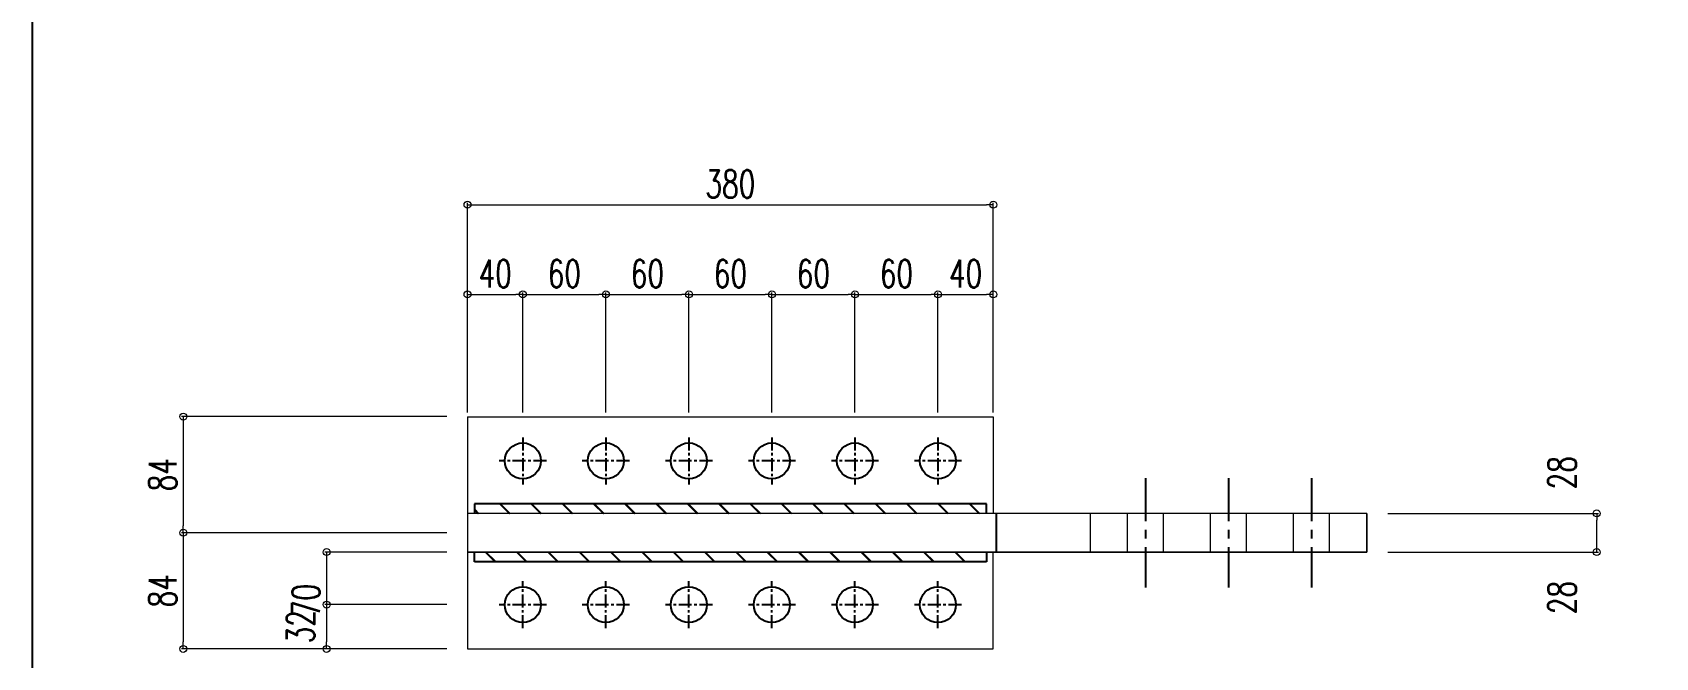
# Model space of a CAD drawing. Header units: millimetres. Extents: x -4568 to 36914, y -114 to 17788.
# Drawn here: x 11272 to 12445, y 14078 to 14530 of the extents above; entities that cross this region are included whole.
import ezdxf

# ---------------------------------------------------------------- set-up
doc = ezdxf.new("R2010")
doc.units = ezdxf.units.MM
doc.header["$LTSCALE"] = 5
for name, pattern in [('ACAD_ISO03W100', [30, 12, -18]), ('CENTER1', [10, 6.25, -1.25, 1.25, -1.25]), ('JIS_08_50', [53, 50, -1.125, 0.75, -1.125])]:
    doc.linetypes.add(name, pattern=pattern)
doc.layers.get('0').update_dxf_attribs({"color": 255})
doc.layers.get('DEFPOINTS').update_dxf_attribs({"color": 255})
for name, color, linetype in [('CENTER', 2, 'JIS_08_50'), ('寸法', 4, 'Continuous'), ('溶接', 241, 'Continuous'), ('補助線', 7, 'ACAD_ISO03W100'), ('金物', 142, 'Continuous')]:
    doc.layers.add(name, color=color, linetype=linetype)
doc.styles.add('KANJI', font='simplex.shx', dxfattribs={"width": 0.7, "bigfont": 'extfont2.shx'})
doc.dimstyles.new('一般寸法-小さめ', dxfattribs={"dimscale": 10, "dimtxt": 2, "dimasz": 0.5, "dimexe": 0.125, "dimexo": 1.5, "dimgap": 0.5, "dimtad": 1, "dimtxsty": 'KANJI', "dimblk": 'ORIGIN', "dimcen": 0, "dimclrd": 256, "dimclre": 256, "dimclrt": 256, "dimadec": 0, "dimazin": 0, "dimtfac": 1, "dimtmove": 2, "dimatfit": 2, "dimfxl": 0, "dimtolj": 2, "dimlwd": 5, "dimlwe": 5, "dimarcsym": 0})
pattern_1 = [(135, (9681.385, 11093.964), (-11.31371, -11.31371), []), (135, (9681.385, 11094.284), (-11.31371, -11.31371), [])]

# ---------------------------------------------------------------- blocks, each defined once
blk = doc.blocks.new('_Origin')
at = {"color": 0, "linetype": 'ByBlock', "lineweight": -2}
blk.add_line((0, 0), (-1, 0), dxfattribs=at)
blk.add_circle((0, 0), 0.5, dxfattribs=at)
blk = doc.blocks.new('*D1160')
at = {"layer": 'DEFPOINTS', "color": 0, "transparency": 16777216}
for p in [(12236.4, 14182), (12402.5, 14182), (12236.4, 14154)]:
    blk.add_point(p, dxfattribs=at)
at = {"layer": '寸法', "lineweight": 5, "transparency": 16777216}
for p, q in [((12251.4, 14182), (12403.8, 14182)), ((12402.5, 14159), (12402.5, 14177)), ((12251.4, 14154), (12403.8, 14154))]:
    blk.add_line(p, q, dxfattribs=at)
at = {"layer": '寸法', "lineweight": 5, "transparency": 16777216, "xscale": 5, "yscale": 5, "zscale": 5}
for p, rotation in [((12402.5, 14182), 90), ((12402.5, 14154), 270)]:
    blk.add_blockref('_Origin', p, dxfattribs=dict(at, rotation=rotation))
at = {"layer": '寸法', "transparency": 16777216, "insert": (12377.5, 14211.4), "char_height": 20, "attachment_point": 5, "rotation": 90, "style": 'KANJI'}
blk.add_mtext('\\A2;28', dxfattribs=at)
blk = doc.blocks.new('*D1142')
at = {"layer": 'DEFPOINTS', "color": 0, "linetype": 'Continuous', "transparency": 16777216}
for p in [(11626.4, 14340.4), (11586.4, 14240), (11626.4, 14240)]:
    blk.add_point(p, dxfattribs=at)
at = {"layer": '寸法', "linetype": 'Continuous', "lineweight": 5, "transparency": 16777216}
for p, q in [((11586.4, 14255), (11586.4, 14341.7)), ((11591.4, 14340.4), (11621.4, 14340.4)), ((11626.4, 14255), (11626.4, 14341.7))]:
    blk.add_line(p, q, dxfattribs=at)
at = {"layer": '寸法', "linetype": 'Continuous', "lineweight": 5, "transparency": 16777216, "xscale": 5, "yscale": 5, "zscale": 5, "rotation": 180}
blk.add_blockref('_Origin', (11586.4, 14340.4), dxfattribs=at)
at = {"layer": '寸法', "linetype": 'Continuous', "lineweight": 5, "transparency": 16777216, "xscale": 5, "yscale": 5, "zscale": 5}
blk.add_blockref('_Origin', (11626.4, 14340.4), dxfattribs=at)
at = {"layer": '寸法', "linetype": 'Continuous', "transparency": 16777216, "insert": (11606.4, 14355.4), "char_height": 20, "attachment_point": 5, "style": 'KANJI'}
blk.add_mtext('\\A2;40', dxfattribs=at)
blk = doc.blocks.new('*D1143')
at = {"layer": 'DEFPOINTS', "color": 0, "linetype": 'Continuous', "transparency": 16777216}
for p in [(11686.4, 14340.4), (11626.4, 14240), (11686.4, 14240)]:
    blk.add_point(p, dxfattribs=at)
at = {"layer": '寸法', "linetype": 'Continuous', "lineweight": 5, "transparency": 16777216}
for p, q in [((11626.4, 14255), (11626.4, 14341.7)), ((11631.4, 14340.4), (11681.4, 14340.4)), ((11686.4, 14255), (11686.4, 14341.7))]:
    blk.add_line(p, q, dxfattribs=at)
at = {"layer": '寸法', "linetype": 'Continuous', "lineweight": 5, "transparency": 16777216, "xscale": 5, "yscale": 5, "zscale": 5, "rotation": 180}
blk.add_blockref('_Origin', (11626.4, 14340.4), dxfattribs=at)
at = {"layer": '寸法', "linetype": 'Continuous', "lineweight": 5, "transparency": 16777216, "xscale": 5, "yscale": 5, "zscale": 5}
blk.add_blockref('_Origin', (11686.4, 14340.4), dxfattribs=at)
at = {"layer": '寸法', "linetype": 'Continuous', "transparency": 16777216, "insert": (11656.4, 14355.4), "char_height": 20, "attachment_point": 5, "style": 'KANJI'}
blk.add_mtext('\\A2;60', dxfattribs=at)
blk = doc.blocks.new('*D1144')
at = {"layer": 'DEFPOINTS', "color": 0, "linetype": 'Continuous', "transparency": 16777216}
for p in [(11746.4, 14340.4), (11686.4, 14240), (11746.4, 14240)]:
    blk.add_point(p, dxfattribs=at)
at = {"layer": '寸法', "linetype": 'Continuous', "lineweight": 5, "transparency": 16777216}
for p, q in [((11686.4, 14255), (11686.4, 14341.7)), ((11691.4, 14340.4), (11741.4, 14340.4)), ((11746.4, 14255), (11746.4, 14341.7))]:
    blk.add_line(p, q, dxfattribs=at)
at = {"layer": '寸法', "linetype": 'Continuous', "lineweight": 5, "transparency": 16777216, "xscale": 5, "yscale": 5, "zscale": 5, "rotation": 180}
blk.add_blockref('_Origin', (11686.4, 14340.4), dxfattribs=at)
at = {"layer": '寸法', "linetype": 'Continuous', "lineweight": 5, "transparency": 16777216, "xscale": 5, "yscale": 5, "zscale": 5}
blk.add_blockref('_Origin', (11746.4, 14340.4), dxfattribs=at)
at = {"layer": '寸法', "linetype": 'Continuous', "transparency": 16777216, "insert": (11716.4, 14355.4), "char_height": 20, "attachment_point": 5, "style": 'KANJI'}
blk.add_mtext('\\A2;60', dxfattribs=at)
blk = doc.blocks.new('*D1145')
at = {"layer": 'DEFPOINTS', "color": 0, "linetype": 'Continuous', "transparency": 16777216}
for p in [(11806.4, 14340.4), (11746.4, 14240), (11806.4, 14240)]:
    blk.add_point(p, dxfattribs=at)
at = {"layer": '寸法', "linetype": 'Continuous', "lineweight": 5, "transparency": 16777216}
for p, q in [((11746.4, 14255), (11746.4, 14341.7)), ((11751.4, 14340.4), (11801.4, 14340.4)), ((11806.4, 14255), (11806.4, 14341.7))]:
    blk.add_line(p, q, dxfattribs=at)
at = {"layer": '寸法', "linetype": 'Continuous', "lineweight": 5, "transparency": 16777216, "xscale": 5, "yscale": 5, "zscale": 5, "rotation": 180}
blk.add_blockref('_Origin', (11746.4, 14340.4), dxfattribs=at)
at = {"layer": '寸法', "linetype": 'Continuous', "lineweight": 5, "transparency": 16777216, "xscale": 5, "yscale": 5, "zscale": 5}
blk.add_blockref('_Origin', (11806.4, 14340.4), dxfattribs=at)
at = {"layer": '寸法', "linetype": 'Continuous', "transparency": 16777216, "insert": (11776.4, 14355.4), "char_height": 20, "attachment_point": 5, "style": 'KANJI'}
blk.add_mtext('\\A2;60', dxfattribs=at)
blk = doc.blocks.new('*D1146')
at = {"layer": 'DEFPOINTS', "color": 0, "linetype": 'Continuous', "transparency": 16777216}
for p in [(11866.4, 14340.4), (11806.4, 14240), (11866.4, 14240)]:
    blk.add_point(p, dxfattribs=at)
at = {"layer": '寸法', "linetype": 'Continuous', "lineweight": 5, "transparency": 16777216}
for p, q in [((11806.4, 14255), (11806.4, 14341.7)), ((11811.4, 14340.4), (11861.4, 14340.4)), ((11866.4, 14255), (11866.4, 14341.7))]:
    blk.add_line(p, q, dxfattribs=at)
at = {"layer": '寸法', "linetype": 'Continuous', "lineweight": 5, "transparency": 16777216, "xscale": 5, "yscale": 5, "zscale": 5, "rotation": 180}
blk.add_blockref('_Origin', (11806.4, 14340.4), dxfattribs=at)
at = {"layer": '寸法', "linetype": 'Continuous', "lineweight": 5, "transparency": 16777216, "xscale": 5, "yscale": 5, "zscale": 5}
blk.add_blockref('_Origin', (11866.4, 14340.4), dxfattribs=at)
at = {"layer": '寸法', "linetype": 'Continuous', "transparency": 16777216, "insert": (11836.4, 14355.4), "char_height": 20, "attachment_point": 5, "style": 'KANJI'}
blk.add_mtext('\\A2;60', dxfattribs=at)
blk = doc.blocks.new('*D1147')
at = {"layer": 'DEFPOINTS', "color": 0, "linetype": 'Continuous', "transparency": 16777216}
for p in [(11926.4, 14340.4), (11866.4, 14240), (11926.4, 14240)]:
    blk.add_point(p, dxfattribs=at)
at = {"layer": '寸法', "linetype": 'Continuous', "lineweight": 5, "transparency": 16777216}
for p, q in [((11866.4, 14255), (11866.4, 14341.7)), ((11871.4, 14340.4), (11921.4, 14340.4)), ((11926.4, 14255), (11926.4, 14341.7))]:
    blk.add_line(p, q, dxfattribs=at)
at = {"layer": '寸法', "linetype": 'Continuous', "lineweight": 5, "transparency": 16777216, "xscale": 5, "yscale": 5, "zscale": 5, "rotation": 180}
blk.add_blockref('_Origin', (11866.4, 14340.4), dxfattribs=at)
at = {"layer": '寸法', "linetype": 'Continuous', "lineweight": 5, "transparency": 16777216, "xscale": 5, "yscale": 5, "zscale": 5}
blk.add_blockref('_Origin', (11926.4, 14340.4), dxfattribs=at)
at = {"layer": '寸法', "linetype": 'Continuous', "transparency": 16777216, "insert": (11896.4, 14355.4), "char_height": 20, "attachment_point": 5, "style": 'KANJI'}
blk.add_mtext('\\A2;60', dxfattribs=at)
blk = doc.blocks.new('*D1148')
at = {"layer": 'DEFPOINTS', "color": 0, "linetype": 'Continuous', "transparency": 16777216}
for p in [(11966.4, 14340.4), (11926.4, 14240), (11966.4, 14240)]:
    blk.add_point(p, dxfattribs=at)
at = {"layer": '寸法', "linetype": 'Continuous', "lineweight": 5, "transparency": 16777216}
for p, q in [((11926.4, 14255), (11926.4, 14341.7)), ((11931.4, 14340.4), (11961.4, 14340.4)), ((11966.4, 14255), (11966.4, 14341.7))]:
    blk.add_line(p, q, dxfattribs=at)
at = {"layer": '寸法', "linetype": 'Continuous', "lineweight": 5, "transparency": 16777216, "xscale": 5, "yscale": 5, "zscale": 5, "rotation": 180}
blk.add_blockref('_Origin', (11926.4, 14340.4), dxfattribs=at)
at = {"layer": '寸法', "linetype": 'Continuous', "lineweight": 5, "transparency": 16777216, "xscale": 5, "yscale": 5, "zscale": 5}
blk.add_blockref('_Origin', (11966.4, 14340.4), dxfattribs=at)
at = {"layer": '寸法', "linetype": 'Continuous', "transparency": 16777216, "insert": (11946.4, 14355.4), "char_height": 20, "attachment_point": 5, "style": 'KANJI'}
blk.add_mtext('\\A2;40', dxfattribs=at)
blk = doc.blocks.new('*D1149')
at = {"layer": 'DEFPOINTS', "color": 0, "linetype": 'Continuous', "transparency": 16777216}
for p in [(11966.4, 14405.3), (11586.4, 14240), (11966.4, 14240)]:
    blk.add_point(p, dxfattribs=at)
at = {"layer": '寸法', "linetype": 'Continuous', "lineweight": 5, "transparency": 16777216}
for p, q in [((11586.4, 14255), (11586.4, 14406.6)), ((11591.4, 14405.3), (11961.4, 14405.3)), ((11966.4, 14255), (11966.4, 14406.6))]:
    blk.add_line(p, q, dxfattribs=at)
at = {"layer": '寸法', "linetype": 'Continuous', "lineweight": 5, "transparency": 16777216, "xscale": 5, "yscale": 5, "zscale": 5, "rotation": 180}
blk.add_blockref('_Origin', (11586.4, 14405.3), dxfattribs=at)
at = {"layer": '寸法', "linetype": 'Continuous', "lineweight": 5, "transparency": 16777216, "xscale": 5, "yscale": 5, "zscale": 5}
blk.add_blockref('_Origin', (11966.4, 14405.3), dxfattribs=at)
at = {"layer": '寸法', "linetype": 'Continuous', "transparency": 16777216, "insert": (11776.4, 14420.3), "char_height": 20, "attachment_point": 5, "style": 'KANJI'}
blk.add_mtext('\\A2;380', dxfattribs=at)
blk = doc.blocks.new('*D1215')
at = {"layer": 'DEFPOINTS', "color": 0, "transparency": 16777216}
for p in [(12236.4, 14182), (12402.5, 14182), (12236.4, 14154)]:
    blk.add_point(p, dxfattribs=at)
at = {"layer": '寸法', "lineweight": 5, "transparency": 16777216}
for p, q in [((12251.4, 14182), (12403.8, 14182)), ((12402.5, 14159), (12402.5, 14177)), ((12251.4, 14154), (12403.8, 14154))]:
    blk.add_line(p, q, dxfattribs=at)
at = {"layer": '寸法', "lineweight": 5, "transparency": 16777216, "xscale": 5, "yscale": 5, "zscale": 5}
for p, rotation in [((12402.5, 14182), 90), ((12402.5, 14154), 270)]:
    blk.add_blockref('_Origin', p, dxfattribs=dict(at, rotation=rotation))
at = {"layer": '寸法', "transparency": 16777216, "insert": (12377.5, 14121.1), "char_height": 20, "attachment_point": 5, "rotation": 90, "style": 'KANJI'}
blk.add_mtext('\\A2;28', dxfattribs=at)
blk = doc.blocks.new('*D1216')
at = {"layer": 'DEFPOINTS', "color": 0, "ltscale": 2, "transparency": 16777216}
for p in [(11586.4, 14168), (11381, 14084), (11586.4, 14084)]:
    blk.add_point(p, dxfattribs=at)
at = {"layer": '寸法', "lineweight": 5, "ltscale": 2, "transparency": 16777216}
for p, q in [((11571.4, 14168), (11379.7, 14168)), ((11381, 14163), (11381, 14089)), ((11571.4, 14084), (11379.7, 14084))]:
    blk.add_line(p, q, dxfattribs=at)
at = {"layer": '寸法', "lineweight": 5, "ltscale": 2, "transparency": 16777216, "xscale": 5, "yscale": 5, "zscale": 5}
for p, rotation in [((11381, 14168), 90), ((11381, 14084), 270)]:
    blk.add_blockref('_Origin', p, dxfattribs=dict(at, rotation=rotation))
at = {"layer": '寸法', "ltscale": 2, "transparency": 16777216, "insert": (11366, 14126), "char_height": 20, "attachment_point": 5, "rotation": 90, "style": 'KANJI'}
blk.add_mtext('\\A2;84', dxfattribs=at)
blk = doc.blocks.new('*D1218')
at = {"layer": 'DEFPOINTS', "color": 0, "ltscale": 2, "transparency": 16777216}
for p in [(11586.4, 14252), (11381, 14168), (11586.4, 14168)]:
    blk.add_point(p, dxfattribs=at)
at = {"layer": '寸法', "lineweight": 5, "ltscale": 2, "transparency": 16777216}
for p, q in [((11571.4, 14252), (11379.7, 14252)), ((11381, 14247), (11381, 14173)), ((11571.4, 14168), (11379.7, 14168))]:
    blk.add_line(p, q, dxfattribs=at)
at = {"layer": '寸法', "lineweight": 5, "ltscale": 2, "transparency": 16777216, "xscale": 5, "yscale": 5, "zscale": 5}
for p, rotation in [((11381, 14252), 90), ((11381, 14168), 270)]:
    blk.add_blockref('_Origin', p, dxfattribs=dict(at, rotation=rotation))
at = {"layer": '寸法', "ltscale": 2, "transparency": 16777216, "insert": (11366, 14210), "char_height": 20, "attachment_point": 5, "rotation": 90, "style": 'KANJI'}
blk.add_mtext('\\A2;84', dxfattribs=at)
blk = doc.blocks.new('*D1219')
at = {"layer": 'DEFPOINTS', "color": 0, "ltscale": 2, "transparency": 16777216}
for p in [(11586.4, 14154), (11484.6, 14084), (11586.4, 14084)]:
    blk.add_point(p, dxfattribs=at)
at = {"layer": '寸法', "lineweight": 5, "ltscale": 2, "transparency": 16777216}
for p, q in [((11571.4, 14154), (11483.3, 14154)), ((11484.6, 14149), (11484.6, 14089)), ((11571.4, 14084), (11483.3, 14084))]:
    blk.add_line(p, q, dxfattribs=at)
at = {"layer": '寸法', "lineweight": 5, "ltscale": 2, "transparency": 16777216, "xscale": 5, "yscale": 5, "zscale": 5}
for p, rotation in [((11484.6, 14154), 90), ((11484.6, 14084), 270)]:
    blk.add_blockref('_Origin', p, dxfattribs=dict(at, rotation=rotation))
at = {"layer": '寸法', "ltscale": 2, "transparency": 16777216, "insert": (11469.6, 14119), "char_height": 20, "attachment_point": 5, "rotation": 90, "style": 'KANJI'}
blk.add_mtext('\\A2;70', dxfattribs=at)
blk = doc.blocks.new('*D1217')
at = {"layer": 'DEFPOINTS', "color": 0, "ltscale": 2, "transparency": 16777216}
for p in [(11586.4, 14116), (11484.6, 14084), (11586.4, 14084)]:
    blk.add_point(p, dxfattribs=at)
at = {"layer": '寸法', "lineweight": 5, "ltscale": 2, "transparency": 16777216}
for p, q in [((11571.4, 14116), (11483.3, 14116)), ((11484.6, 14111), (11484.6, 14089)), ((11571.4, 14084), (11483.3, 14084))]:
    blk.add_line(p, q, dxfattribs=at)
at = {"layer": '寸法', "lineweight": 5, "ltscale": 2, "transparency": 16777216, "xscale": 5, "yscale": 5, "zscale": 5}
for p, rotation in [((11484.6, 14116), 90), ((11484.6, 14084), 270)]:
    blk.add_blockref('_Origin', p, dxfattribs=dict(at, rotation=rotation))
at = {"layer": '寸法', "ltscale": 2, "transparency": 16777216, "insert": (11465.8, 14100), "char_height": 20, "attachment_point": 5, "rotation": 90, "style": 'KANJI'}
blk.add_mtext('\\A2;32', dxfattribs=at)

msp = doc.modelspace()

# ---------------------------------------------------------------- hatches: boundary and pattern name
at = {"layer": '溶接', "ltscale": 6}
h = msp.add_hatch(dxfattribs=at)
h.set_pattern_fill('JIS_LC_20', color=256, scale=0.8, angle=90)
h.set_pattern_definition(pattern_1)
h.paths.add_polyline_path([(11769.385, 14181.964), (11591.385, 14181.964), (11591.385, 14188.964), (11769.385, 14188.964)])
h.paths.add_polyline_path([(11952.385, 14181.964), (11769.385, 14181.964), (11769.385, 14188.964), (11952.385, 14188.964)])
h.paths.add_polyline_path([(11961.385, 14181.964), (11952.385, 14181.964), (11952.385, 14187.964), (11961.385, 14187.964)])
h = msp.add_hatch(dxfattribs=at)
h.set_pattern_fill('JIS_LC_20', color=256, scale=0.8, angle=90)
h.set_pattern_definition(pattern_1)
h.paths.add_polyline_path([(11769.385, 14153.964), (11591.385, 14153.964), (11591.385, 14146.964), (11769.385, 14146.964)])
h.paths.add_polyline_path([(11952.385, 14153.964), (11769.385, 14153.964), (11769.385, 14146.964), (11952.385, 14146.964)])
h.paths.add_polyline_path([(11961.385, 14153.964), (11952.385, 14153.964), (11952.385, 14147.964), (11961.385, 14147.964)])

# ---------------------------------------------------------------- linework, layer by layer
at = {"linetype": 'Continuous', "lineweight": -3}
msp.add_lwpolyline([(11272, 15332.38), (14476, 15332.38), (14476, 13116.38), (11272, 13116.38)], close=True, dxfattribs=at)
at = {"layer": 'CENTER', "color": 7, "linetype": 'CENTER1'}
for p, q in [((12076.385, 14207.514), (12076.385, 14128.415)), ((12136.385, 14207.514), (12136.385, 14128.415)), ((12196.385, 14207.514), (12196.385, 14128.415))]:
    msp.add_line(p, q, dxfattribs=at)
at = {"layer": '寸法', "linetype": 'CENTER1', "ltscale": 0.3}
for p, q in [((11626.385, 14236.964), (11626.385, 14202.964)), ((11686.385, 14236.964), (11686.385, 14202.964)), ((11746.385, 14236.964), (11746.385, 14202.964)), ((11806.385, 14236.964), (11806.385, 14202.964)), ((11866.385, 14236.964), (11866.385, 14202.964)), ((11926.385, 14236.964), (11926.385, 14202.964)), ((11643.385, 14219.964), (11609.385, 14219.964)), ((11703.385, 14219.964), (11669.385, 14219.964)), ((11763.385, 14219.964), (11729.385, 14219.964)), ((11823.385, 14219.964), (11789.385, 14219.964)), ((11883.385, 14219.964), (11849.385, 14219.964)), ((11943.385, 14219.964), (11909.385, 14219.964)), ((11626.385, 14098.964), (11626.385, 14132.964)), ((11686.385, 14098.964), (11686.385, 14132.964)), ((11746.385, 14098.964), (11746.385, 14132.964)), ((11806.385, 14098.964), (11806.385, 14132.964)), ((11866.385, 14098.964), (11866.385, 14132.964)), ((11926.385, 14098.964), (11926.385, 14132.964)), ((11643.385, 14115.964), (11609.385, 14115.964)), ((11703.385, 14115.964), (11669.385, 14115.964)), ((11763.385, 14115.964), (11729.385, 14115.964)), ((11823.385, 14115.964), (11789.385, 14115.964)), ((11883.385, 14115.964), (11849.385, 14115.964)), ((11943.385, 14115.964), (11909.385, 14115.964))]:
    msp.add_line(p, q, dxfattribs=at)
at = {"layer": '溶接'}
for p, q in [((11961.385, 14188.964), (11591.385, 14188.964)), ((11961.385, 14181.964), (11961.385, 14188.964)), ((11961.385, 14146.964), (11591.385, 14146.964)), ((11961.385, 14153.964), (11961.385, 14146.964))]:
    msp.add_line(p, q, dxfattribs=at)
at = {"layer": '溶接', "linetype": 'Continuous'}
for p, q in [((11591.385, 14188.964), (11591.385, 14181.964)), ((11591.385, 14146.964), (11591.385, 14153.964))]:
    msp.add_line(p, q, dxfattribs=at)
at = {"layer": '補助線', "lineweight": 18}
for p, q in [((12063.385, 14153.964), (12063.385, 14181.964)), ((12089.385, 14153.964), (12089.385, 14181.964)), ((12123.385, 14153.964), (12123.385, 14181.964)), ((12149.385, 14153.964), (12149.385, 14181.964)), ((12183.385, 14153.964), (12183.385, 14181.964)), ((12209.385, 14153.964), (12209.385, 14181.964))]:
    msp.add_line(p, q, dxfattribs=at)
at = {"layer": '金物', "lineweight": 18}
for p, q in [((11586.385, 14251.964), (11586.385, 14083.964)), ((11586.385, 14251.964), (11966.385, 14251.964)), ((11966.385, 14251.964), (11966.385, 14181.964)), ((12236.385, 14181.964), (11586.385, 14181.964)), ((12036.385, 14181.964), (12036.385, 14153.964)), ((12236.385, 14153.964), (12236.385, 14181.964)), ((12236.385, 14181.964), (12236.385, 14153.964)), ((12236.385, 14153.964), (11586.385, 14153.964)), ((11586.385, 14153.964), (12236.385, 14153.964)), ((11966.385, 14083.964), (11966.385, 14153.964)), ((11586.385, 14083.964), (11966.385, 14083.964))]:
    msp.add_line(p, q, dxfattribs=at)
at = {"layer": '金物', "ltscale": 2}
msp.add_line((11968.385, 14181.964), (11968.385, 14153.964), dxfattribs=at)
at = {"layer": '金物', "ltscale": 2.5}
for centre in [(11626.385, 14219.964), (11686.385, 14219.964), (11746.385, 14219.964), (11806.385, 14219.964), (11866.385, 14219.964), (11926.385, 14219.964), (11626.385, 14115.964), (11686.385, 14115.964), (11746.385, 14115.964), (11806.385, 14115.964), (11866.385, 14115.964), (11926.385, 14115.964)]:
    msp.add_circle(centre, 13, dxfattribs=at)

# ---------------------------------------------------------------- dimensions: what is measured, and where the dimension line sits
at = {"layer": '寸法', "linetype": 'Continuous'}
for base, p1, p2, picture, middle in [((11966.385, 14405.321), (11586.385, 14239.964), (11966.385, 14239.964), '*D1149', (11776.385, 14420.321)), ((11626.385, 14340.444), (11586.385, 14239.964), (11626.385, 14239.964), '*D1142', (11606.385, 14355.444)), ((11686.385, 14340.444), (11626.385, 14239.964), (11686.385, 14239.964), '*D1143', (11656.385, 14355.444)), ((11746.385, 14340.444), (11686.385, 14239.964), (11746.385, 14239.964), '*D1144', (11716.385, 14355.444)), ((11806.385, 14340.444), (11746.385, 14239.964), (11806.385, 14239.964), '*D1145', (11776.385, 14355.444)), ((11866.385, 14340.444), (11806.385, 14239.964), (11866.385, 14239.964), '*D1146', (11836.385, 14355.444)), ((11926.385, 14340.444), (11866.385, 14239.964), (11926.385, 14239.964), '*D1147', (11896.385, 14355.444)), ((11966.385, 14340.444), (11926.385, 14239.964), (11966.385, 14239.964), '*D1148', (11946.385, 14355.444))]:
    dim = msp.add_linear_dim(base=base, p1=p1, p2=p2, dimstyle='一般寸法-小さめ', dxfattribs=at)
    dim.commit()
    dim.dimension.update_dxf_attribs({"geometry": picture, "text_midpoint": middle})
at = {"layer": '寸法', "ltscale": 2}
for base, p1, p2, picture, middle in [((11380.957, 14167.964), (11586.385, 14251.964), (11586.385, 14167.964), '*D1218', (11365.957, 14209.964)), ((11380.957, 14083.964), (11586.385, 14167.964), (11586.385, 14083.964), '*D1216', (11365.957, 14125.964)), ((11484.577, 14083.964), (11586.385, 14153.964), (11586.385, 14083.964), '*D1219', (11469.577, 14118.964)), ((11484.577, 14083.964), (11586.385, 14115.964), (11586.385, 14083.964), '*D1217', (11465.827, 14099.964))]:
    dim = msp.add_linear_dim(base=base, p1=p1, p2=p2, angle=90, dimstyle='一般寸法-小さめ', dxfattribs=at)
    dim.commit()
    dim.dimension.update_dxf_attribs({"geometry": picture, "text_midpoint": middle})
at = {"layer": '寸法'}
for picture, middle in [('*D1160', (12377.505, 14211.42)), ('*D1215', (12377.505, 14121.139))]:
    dim = msp.add_linear_dim(base=(12402.505, 14181.964), p1=(12236.385, 14153.964), p2=(12236.385, 14181.964), angle=270, dimstyle='一般寸法-小さめ', dxfattribs=at)
    dim.commit()
    dim.dimension.update_dxf_attribs({"geometry": picture, "text_midpoint": middle, "dimtype": 160})

doc.saveas('drawing.dxf')
